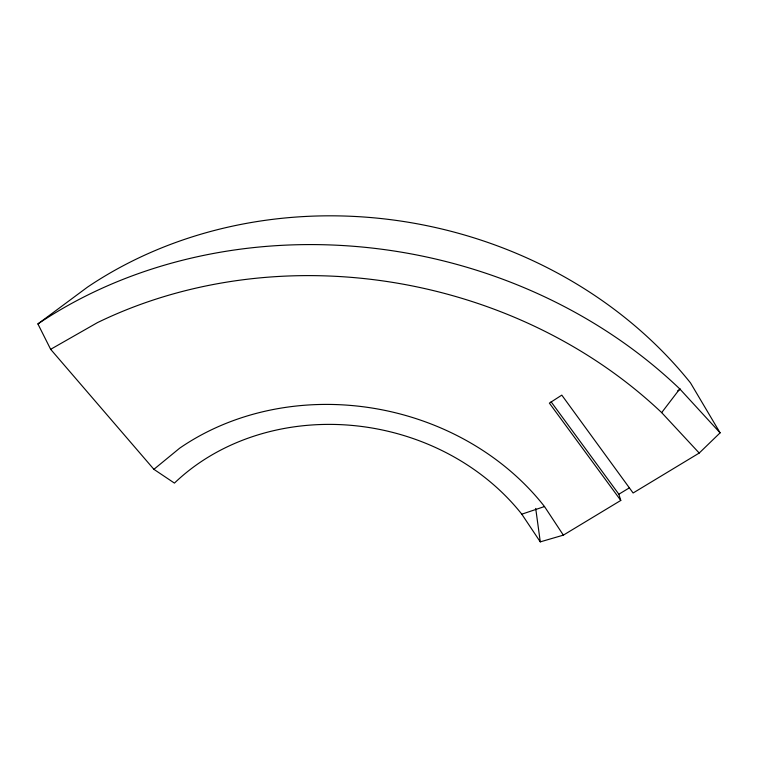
<?xml version="1.0" encoding="UTF-8"?>
<svg xmlns="http://www.w3.org/2000/svg" width="758" height="758" viewBox="0 0 758 758"><rect width="100%" height="100%" fill="white"/><g stroke="black" fill="none" stroke-linecap="round" stroke-linejoin="round"><path stroke-width="1.14" d="M50.653 349.315L97.422 322.633A450.224 379.275 11.4 0 1 661.668 412.608L679.774 388.911L720.1 432.837L699.217 453.047L633.11 492.994L561.792 395.126L549.379 403.123L620.783 500.441L563.355 535.139L540.283 541.866L521.798 514.18A222.407 191.67 11.6 0 0 174.435 483.102L153.893 469.325L50.653 349.315L37.9 323.931L87.53 287.102A419.667 364.21 11.4 0 1 690.519 382.923L720.1 432.837M153.893 469.325L179.684 448.168A250.453 215.367 11.6 0 1 544.5 506.543L563.355 535.139M677.491 391.071L680.495 389.186M620.783 500.441L618.85 494.225L629.14 487.991M521.798 514.18L544.5 506.543M661.668 412.608L699.217 453.047M551.104 401.806L618.85 494.225M535.707 508.429L540.283 541.866M37.9 323.931A469.789 397.353 11.4 0 1 679.774 388.911"/></g></svg>
